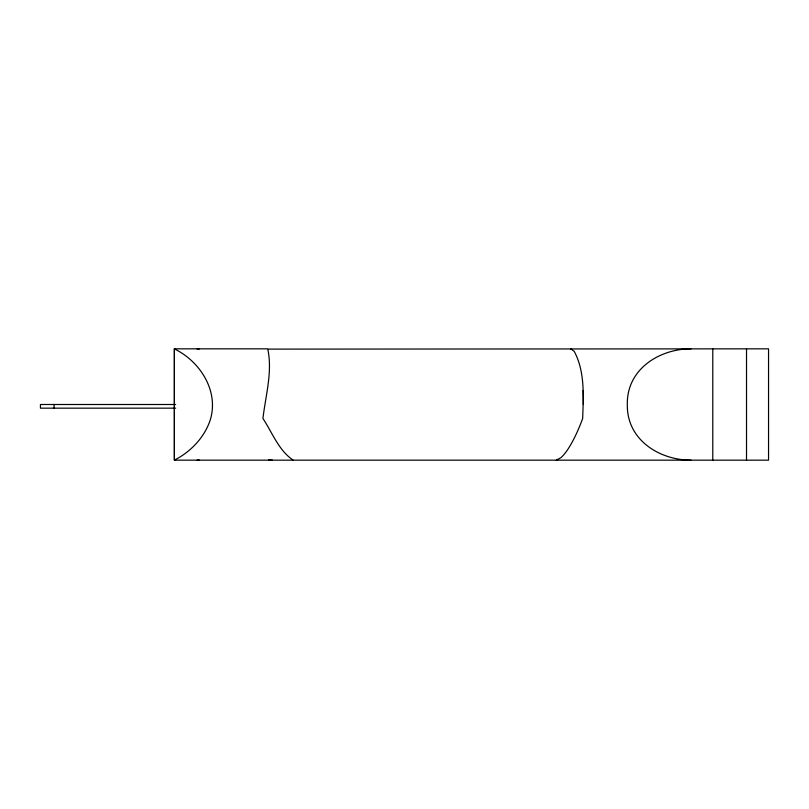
<?xml version="1.0" encoding="UTF-8"?>
<svg xmlns="http://www.w3.org/2000/svg" width="809" height="809" viewBox="0 0 809 809"><rect width="100%" height="100%" fill="white"/><g stroke="black" fill="none" stroke-linecap="round" stroke-linejoin="round"><path stroke-width="1.21" d="M570.658 348.831L574.188 351.298C585.099 371.644 583.431 396.107 582.672 418.486A56.842 14.238 -72.1 0 1 560.849 457.712L556.309 460.169M197.042 460.169L199.115 459.886M691.017 348.831C659.406 348.831 626.611 369.167 627.319 404.5C626.611 439.833 659.406 460.169 691.017 460.169M268.568 349.114L768.55 348.831L768.55 460.169L174.39 460.169L174.39 348.831L267.698 348.831C272.764 371.513 265.574 395.672 262.935 418.486C272.269 432.532 278.67 450.502 293.202 460.169M583.137 390.514L583.36 404.5M175.644 404.5L40.45 404.5L40.45 408.161L175.644 408.161M268.568 459.886L272.481 460.169M197.042 348.831L199.115 349.114M746.515 348.831L746.515 460.169M712.78 348.831L712.78 460.169M54.061 404.5L54.092 408.161M174.37 348.831L174.37 460.109C190.843 451.847 205.253 436.759 210.694 418.486C218.521 389.817 199.459 361.047 174.37 348.891"/></g></svg>
